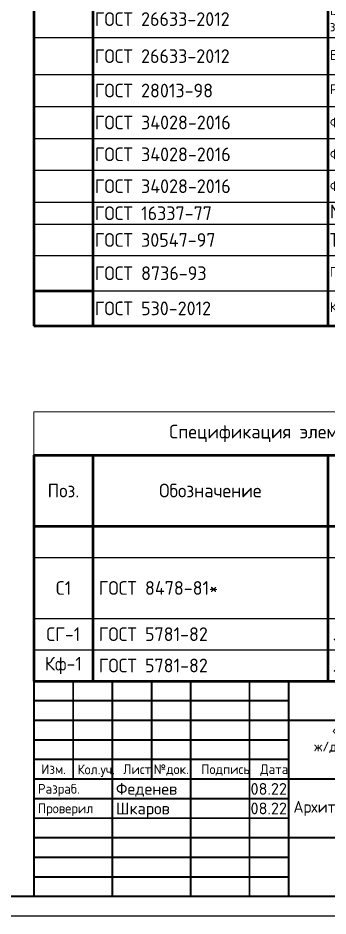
# Model space of a CAD drawing. Header units: millimetres. Extents: x 1601 to 15402, y -324 to 12625.
# Drawn here: x 8270.4 to 8349.5, y 318.2 to 547.6 of the extents above; entities that cross this region are included whole.
import ezdxf
from ezdxf.enums import TextEntityAlignment as Align

# ---------------------------------------------------------------- set-up
doc = ezdxf.new("R2010")
doc.units = ezdxf.units.MM
doc.layers.add('Размерный', color=4, linetype='Continuous', lineweight=30)
doc.layers.add('таблица', color=250, linetype='Continuous', lineweight=35)
doc.styles.add('-ISOCPEUR-', font='isocpeur.TTF')
doc.styles.add('GOST', font='GOST Common.ttf')
doc.styles.get("Standard").update_dxf_attribs({"font": 'GOST Common.ttf'})

# ---------------------------------------------------------------- blocks, each defined once
blk = doc.blocks.new('*T639')
at = {"layer": 'Defpoints', "color": 8, "linetype": 'ByBlock', "lineweight": 0, "transparency": 16777216}
for p, q in [((0, 0), (185, 0)), ((0, 0), (0, -11)), ((185, 0), (185, -11))]:
    blk.add_line(p, q, dxfattribs=at)
at = {"layer": 'таблица', "color": 0, "lineweight": 50, "transparency": 16777216}
for p, q in [((0, -11), (185, -11)), ((0, -11), (0, -264.26)), ((15, -11), (15, -264.26)), ((75, -11), (75, -264.26)), ((140, -11), (140, -264.26)), ((150, -11), (150, -264.26)), ((165, -11), (165, -232.64)), ((185, -11), (185, -264.26)), ((0, -29.17), (185, -29.17)), ((165, -246.31), (165, -264.26)), ((0, -255.29), (15, -255.29)), ((165, -255.29), (185, -255.29)), ((0, -264.26), (185, -264.26))]:
    blk.add_line(p, q, dxfattribs=at)
at = {"layer": 'таблица', "color": 0, "lineweight": 25, "transparency": 16777216}
for p, q in [((0, -40.67), (185, -40.67)), ((0, -51), (185, -51)), ((0, -61.33), (185, -61.33)), ((0, -71.67), (185, -71.67)), ((0, -77.33), (185, -77.33)), ((0, -83), (185, -83)), ((140, -88.67), (150, -88.67)), ((140, -94.33), (150, -94.33)), ((0, -100), (15, -100)), ((140, -100), (150, -100)), ((0, -108.37), (185, -108.37)), ((0, -116.74), (185, -116.74)), ((0, -124.78), (185, -124.78)), ((0, -132.82), (185, -132.82)), ((0, -140.86), (185, -140.86)), ((0, -148.91), (185, -148.91)), ((0, -156.95), (185, -156.95)), ((0, -164.17), (165, -164.17)), ((0, -173.17), (165, -173.17)), ((0, -181.17), (185, -181.17)), ((0, -190.62), (185, -190.62)), ((0, -200.07), (185, -200.07)), ((0, -208.22), (165, -208.22)), ((0, -216.36), (185, -216.36)), ((0, -224.5), (185, -224.5)), ((0, -232.64), (185, -232.64)), ((0, -238.31), (185, -238.31)), ((0, -246.31), (185, -246.31)), ((15, -255.29), (165, -255.29))]:
    blk.add_line(p, q, dxfattribs=at)
at = {"layer": 'таблица', "lineweight": 30, "transparency": 16777216}
for p, q in [((0, -88.67), (140, -88.67)), ((150, -88.67), (185, -88.67)), ((0, -94.33), (140, -94.33)), ((150, -94.33), (185, -94.33)), ((15, -100), (140, -100)), ((150, -100), (185, -100)), ((165, -164.17), (185, -164.17)), ((165, -173.17), (185, -173.17)), ((165, -208.22), (185, -208.22)), ((165, -232.64), (165, -246.31))]:
    blk.add_line(p, q, dxfattribs=at)
at = {"layer": 'таблица', "color": 0, "transparency": 16777216}
for s, insert, char_height, width, attachment_point, style in [('Спецификация материалов и изделий ', (92.5, -5.5), 5, 182, 5, 'GOST'), ('СМ1', (7.5, -85.83), 3.5, 14, 5, 'GOST'), (' СМ1', (15.5, -85.83), 3.5, 59, 4, '-ISOCPEUR-'), ('Стремянка СМ1', (75.5, -85.83), 3.5, 64, 4, '-ISOCPEUR-'), ('31.1', (157.5, -85.83), 3.5, 14, 5, '-ISOCPEUR-'), ('шт', (175, -85.83), 3.5, 19, 5, '-ISOCPEUR-'), ('Стремянка СМ2', (75.5, -91.5), 3.5, 64, 4, '-ISOCPEUR-'), ('СМ2', (7.5, -91.5), 3.5, 14, 5, 'GOST'), (' СМ2', (15.5, -91.5), 3.5, 59, 4, '-ISOCPEUR-'), ('19.5', (157.5, -91.5), 3.5, 14, 5, '-ISOCPEUR-'), ('шт', (175, -91.5), 3.5, 19, 5, '-ISOCPEUR-'), ('СМ3', (7.5, -97.17), 3.5, 14, 5, 'GOST'), (' СМ3', (15.5, -97.17), 3.5, 59, 4, '-ISOCPEUR-'), ('Стремянка СМ3', (75.5, -97.17), 3.5, 64, 4, '-ISOCPEUR-'), ('8.3', (157.5, -97.17), 3.5, 14, 5, '-ISOCPEUR-'), ('шт', (175, -97.17), 3.5, 19, 5, '-ISOCPEUR-'), ('3', (157.5, -144.88), 3.5, 14, 5, 'GOST')]:
    blk.add_mtext(s, dxfattribs=dict(at, insert=insert, char_height=char_height, width=width, attachment_point=attachment_point, style=style))
at = {"layer": 'таблица', "color": 7, "transparency": 16777216}
for s, insert, char_height, width, attachment_point, style in [('Масса ед. кг.', (157.5, -20.08), 3.5, 13, 5, 'GOST'), ('Поз.', (7.5, -20.08), 3.5, 12, 5, 'GOST'), ('Обозначение', (45, -20.08), 3.5, 57, 5, 'GOST'), ('Наименование', (107.5, -20.08), 3.5, 62, 5, 'GOST'), ('Кол', (145, -20.08), 3.5, 8, 5, 'GOST'), ('Приме-чание', (175, -20.08), 3.5, 17, 5, 'GOST'), ('{\\LСтандартные изделия}', (107.5, -34.92), 3.5, 61, 5, 'GOST'), ('ФБС 1', (7.5, -45.83), 3.5, 14, 5, 'GOST'), ('ГОСТ 13579- 2018', (17, -45.83), 3.5, 56, 4, 'GOST'), ('ФБС 24.4.6 - Т', (77, -45.83), 3.5, 61, 4, 'GOST'), ('9', (145, -45.83), 3.5, 9, 5, 'GOST'), ('1300', (157.5, -45.83), 3.5, 14, 5, 'GOST'), ('шт', (175, -45.83), 3.5, 19, 5, 'GOST'), ('ФБС 2', (7.5, -56.17), 3.5, 14, 5, 'GOST'), ('ГОСТ 13579- 2018', (17, -56.17), 3.5, 56, 4, 'GOST'), ('ФБС 9.4.6 - Т', (77, -56.17), 3.5, 61, 4, 'GOST'), ('15', (145, -56.17), 3.5, 9, 5, 'GOST'), ('500', (157.5, -56.17), 3.5, 14, 5, 'GOST'), ('шт', (175, -56.17), 3.5, 19, 5, 'GOST'), ('ФБС 3', (7.5, -66.5), 3.5, 14, 5, 'GOST'), ('ГОСТ 13579- 2018', (17, -66.5), 3.5, 56, 4, 'GOST'), ('ФБС 12.4.6 - Т', (77, -66.5), 3.5, 61, 4, 'GOST'), ('9', (145, -66.5), 3.5, 9, 5, 'GOST'), ('500', (157.5, -66.5), 3.5, 14, 5, 'GOST'), ('шт', (175, -66.5), 3.5, 19, 5, 'GOST'), ('Б 1', (7.5, -74.5), 3.5, 14, 5, 'GOST'), ('Серия 3.006.1-8', (17, -74.5), 3.5, 56, 4, 'GOST'), ('Балка перекрытия Б 1', (77, -74.5), 3.5, 61, 4, 'GOST'), ('1', (145, -74.5), 3.5, 9, 5, 'GOST'), ('170', (157.5, -74.5), 3.5, 14, 5, 'GOST'), ('шт', (175, -74.5), 3.5, 19, 5, 'GOST'), ('3.006.1-8, вып.1-2', (17, -80.17), 3.5, 56, 4, 'GOST'), ('Балка перекрытия Б 2 И', (77, -80.17), 3.5, 61, 4, 'GOST'), ('Б 2 И', (7.5, -80.17), 3.5, 14, 5, 'GOST'), ('1', (145, -80.17), 3.5, 9, 5, 'GOST'), ('430', (157.5, -80.17), 3.5, 14, 5, 'GOST'), ('шт', (175, -80.17), 3.5, 19, 5, 'GOST'), ('2', (145, -85.83), 3.5, 10, 5, '-ISOCPEUR-'), ('1', (145, -91.5), 3.5, 10, 5, '-ISOCPEUR-'), ('1', (145, -97.17), 3.5, 10, 5, '-ISOCPEUR-'), ('1', (7.5, -104.18), 3.5, 14, 5, 'GOST'), ('РК 2303-86', (17, -104.18), 3.5, 56, 4, 'GOST'), ('ВП 40-12 (2отв)', (77, -104.18), 3.5, 61, 4, 'GOST'), ('2', (145, -104.18), 3.5, 9, 5, 'GOST'), ('3780', (157.5, -104.18), 3.5, 14, 5, 'GOST'), ('шт', (175, -104.18), 3.5, 19, 5, 'GOST'), ('2', (7.5, -112.55), 3.5, 14, 5, 'GOST'), ('РК 2303-86', (17, -112.55), 3.5, 56, 4, 'GOST'), ('ВП 40-12', (77, -112.55), 3.5, 61, 4, 'GOST'), ('1', (145, -112.55), 3.5, 9, 5, 'GOST'), ('3780', (157.5, -112.55), 3.5, 14, 5, 'GOST'), ('шт', (175, -112.55), 3.5, 19, 5, 'GOST'), ('3', (7.5, -120.76), 3.5, 14, 5, 'GOST'), ('ГОСТ 3634-2019', (17, -120.76), 3.5, 56, 4, 'GOST'), ('Люк С (В125) К.1-60', (77, -120.76), 3.5, 61, 4, 'GOST'), ('4', (145, -120.76), 3.5, 9, 5, 'GOST'), ('70', (157.5, -120.76), 3.5, 14, 5, 'GOST'), ('шт', (175, -120.76), 3.5, 19, 5, 'GOST'), ('4', (7.5, -128.8), 3.5, 14, 5, 'GOST'), ('ГОСТ 8509-93', (15.5, -128.8), 3.5, 59, 4, 'GOST'), ('      50*5, L=530', (75.5, -128.8), 3.5, 64, 4, 'GOST'), ('4', (145, -128.8), 3.5, 9, 5, 'GOST'), ('1,8', (157.5, -128.8), 3.5, 14, 5, 'GOST'), ('шт', (175, -128.8), 3.5, 19, 5, 'GOST'), ('5', (7.5, -136.84), 3.5, 14, 5, 'GOST'), ('{\\C0;ГОСТ 34028-2016}', (15.5, -136.84), 3.5, 59, 4, 'GOST'), ('%%C12А400, L=550', (75.5, -136.84), 3.5, 64, 4, 'GOST'), ('8', (145, -136.84), 3.5, 9, 5, 'GOST'), ('0,5', (157.5, -136.84), 3.5, 14, 5, 'GOST'), ('шт', (175, -136.84), 3.5, 19, 5, 'GOST'), ('\\A1;4С {\\H0.7x;\\S12А400/12А400;\\H1.42857x; 380х420}', (75.5, -144.88), 3.5, 64, 4, 'GOST'), ('6', (7.5, -144.88), 3.5, 14, 5, 'GOST'), ('ГОСТ 23279-2012', (15.5, -144.88), 3.5, 59, 4, 'GOST'), ('2', (145, -144.88), 3.5, 9, 5, 'GOST'), ('шт', (175, -144.88), 3.5, 19, 5, 'GOST'), ('7', (7.5, -152.93), 3.5, 14, 5, 'GOST'), ('{\\C0;ГОСТ 34028-2016}', (15.5, -152.93), 3.5, 59, 4, 'GOST'), ('%%C10А400, L=680', (75.5, -152.93), 3.5, 64, 4, 'GOST'), ('44', (145, -152.93), 3.5, 9, 5, 'GOST'), ('0,4', (157.5, -152.93), 3.5, 14, 5, 'GOST'), ('шт', (175, -152.93), 3.5, 19, 5, 'GOST'), ('\\A1;Футляр труба  {\\H0.7x;\\S159*7,0 ГОСТ 10704-91/В Ст 20 ГОСТ 10705-80 ;}', (75.5, -160.56), 3, 64, 4, 'GOST'), ('8', (7.5, -160.56), 3.5, 14, 5, '-ISOCPEUR-'), ('{\\W0.9;\\T0.95;ГОСТ \\fISOCPEUR|b0|i0|c204|p34;10704-91\\fGOST Common|b0|i0|c204|p34;/ГОСТ 10705-80}', (15.5, -160.56), 3.5, 59, 4, 'GOST'), ('0.60', (145, -160.56), 3.5, 9, 5, 'GOST'), ('36,60', (157.5, -160.56), 3.5, 14, 5, 'GOST'), ('м', (175, -160.56), 3.5, 19, 5, '-ISOCPEUR-'), ('Труба ПВХ DN 160 мм с кольцевой жесткость SN8', (75.5, -168.67), 3, 64, 4, 'GOST'), ('9', (7.5, -168.67), 3.5, 14, 5, '-ISOCPEUR-'), ('ГОСТ Р 54475-2011', (15.5, -168.67), 3.5, 59, 4, 'GOST'), ('4,00', (145, -168.67), 3.5, 9, 5, 'GOST'), ('3,69', (157.5, -168.67), 3.5, 14, 5, 'GOST'), ('м', (175, -168.67), 3.5, 19, 5, '-ISOCPEUR-'), ('{\\LМатериалы}', (107.5, -177.17), 3.5, 64, 5, 'GOST'), ('\\A1;Бетон В15, F150, W4 (днище, местные заделки) ', (75.5, -185.89), 2.5, 64, 4, 'GOST'), ('ГОСТ 26633-2012', (15.5, -185.89), 3.5, 59, 4, 'GOST'), ('4,3', (145, -185.89), 3.5, 9, 5, 'GOST'), ('\\A1;м{\\H0.7x;\\S3^ ;}', (175, -185.89), 3.5, 19, 5, 'GOST'), ('ГОСТ 26633-2012', (15.5, -195.35), 3.5, 59, 4, 'GOST'), ('\\A1;Бетон В15, F150, W4 (стена монолитная) ', (75.5, -195.35), 2.5, 64, 4, 'GOST'), ('4,5', (145, -195.35), 3.5, 9, 5, 'GOST'), ('\\A1;м{\\H0.7x;\\S3^ ;}', (175, -195.35), 3.5, 19, 5, 'GOST'), ('\\A1;м{\\H0.7x;\\S3^ ;}', (175, -204.14), 3.5, 19, 5, 'GOST'), ('ГОСТ 28013-98', (15.5, -204.14), 3.5, 59, 4, 'GOST'), ('Раствор кладочный цеметный М100, Пк2', (75.5, -204.14), 2.5, 64, 4, 'GOST'), ('3,0', (145, -204.14), 3.5, 9, 5, 'GOST'), ('{\\C256;\\c0;ГОСТ 34028-2016\\P}', (15.5, -212.29), 3.5, 59, 4, 'GOST'), ('Ф12АIII       L=3200', (75.5, -212.29), 2.5, 64, 4, 'GOST'), ('35,0', (145, -212.29), 3.5, 9, 5, 'GOST'), ('шт', (175, -212.29), 3.5, 19, 5, 'GOST'), ('{\\C256;\\c0;ГОСТ 34028-2016\\P}', (15.5, -220.43), 3.5, 59, 4, 'GOST'), ('Ф12АIII       L=4200', (75.5, -220.43), 2.5, 64, 4, 'GOST'), ('16,0', (145, -220.43), 3.5, 9, 5, 'GOST'), ('шт', (175, -220.43), 3.5, 19, 5, 'GOST'), ('{\\C256;\\c0;ГОСТ 34028-2016\\P}', (15.5, -228.57), 3.5, 59, 4, 'GOST'), ('14,0', (145, -228.57), 3.5, 9, 5, 'GOST'), ('Ф12АIII       L=2790', (75.5, -228.57), 2.5, 64, 4, 'GOST'), ('шт', (175, -228.57), 3.5, 19, 5, 'GOST'), ('ГОСТ 16337-77', (15.5, -235.48), 3.5, 59, 4, 'GOST'), ('Мембрана "Planter"', (75.5, -235.48), 3.5, 64, 4, 'GOST'), ('75', (145, -235.48), 3.5, 9, 5, 'GOST'), ('\\A1;м{\\H0.7x;\\S2^ ;}', (175, -235.48), 3.5, 19, 5, 'GOST'), ('ГОСТ 30547-97', (15.5, -242.31), 3.5, 59, 4, 'GOST'), ('Техноэласт ЭПП', (75.5, -242.31), 3.5, 64, 4, 'GOST'), ('###', (145, -242.31), 3.5, 9, 5, 'GOST'), ('\\A1;м{\\H0.7x;\\S2^ ;}', (175, -242.31), 3.5, 19, 5, 'GOST'), ('ГОСТ 8736-93', (15.5, -250.8), 3.5, 59, 4, 'GOST'), ('{\\W0.9;\\T0.9;Песок строительный с коэффициентом 20 м/сут. }', (75.5, -250.8), 2.5, 64, 4, 'GOST'), ('3,8', (145, -250.8), 3.5, 9, 5, 'GOST'), ('\\A1;м{\\H0.7x;\\S3^ ;}', (175, -250.8), 3.5, 19, 5, 'GOST'), ('ГОСТ 530-2012', (15.5, -259.78), 3.5, 59, 4, 'GOST'), ('Кирпич красный ', (75.5, -259.78), 2.5, 64, 4, 'GOST'), ('2,0', (145, -259.78), 3.5, 9, 5, 'GOST'), ('\\A1;м{\\H0.7x;\\S3^ ;}', (175, -259.78), 3.5, 19, 5, 'GOST')]:
    blk.add_mtext(s, dxfattribs=dict(at, insert=insert, char_height=char_height, width=width, attachment_point=attachment_point, style=style))
blk = doc.blocks.new('*T664')
at = {"layer": 'Defpoints', "color": 8, "linetype": 'ByBlock', "lineweight": 0, "transparency": 16777216}
for p, q in [((0, 0), (185, 0)), ((0, 0), (0, -11)), ((185, 0), (185, -11))]:
    blk.add_line(p, q, dxfattribs=at)
at = {"layer": 'таблица', "color": 0, "lineweight": 50, "transparency": 16777216}
for p, q in [((0, -11), (185, -11)), ((0, -11), (0, -68.77)), ((15, -11), (15, -37.17)), ((75, -11), (75, -37.17)), ((140, -11), (140, -37.17)), ((150, -11), (150, -60.77)), ((165, -11), (165, -37.17)), ((185, -11), (185, -37.17)), ((0, -29.17), (185, -29.17)), ((0, -68.77), (15, -68.77)), ((140, -68.77), (150, -68.77))]:
    blk.add_line(p, q, dxfattribs=at)
at = {"layer": 'таблица', "color": 0, "lineweight": 25, "transparency": 16777216}
for p, q in [((0, -37.17), (15, -37.17)), ((140, -37.17), (150, -37.17)), ((0, -52.77), (15, -52.77)), ((140, -52.77), (150, -52.77)), ((0, -60.77), (15, -60.77)), ((140, -60.77), (150, -60.77))]:
    blk.add_line(p, q, dxfattribs=at)
at = {"layer": 'таблица', "color": 0, "linetype": 'ByBlock', "lineweight": 25, "transparency": 16777216}
for p, q in [((15, -37.17), (140, -37.17)), ((150, -37.17), (185, -37.17)), ((15, -52.77), (140, -52.77)), ((150, -52.77), (185, -52.77)), ((15, -60.77), (140, -60.77)), ((150, -60.77), (185, -60.77))]:
    blk.add_line(p, q, dxfattribs=at)
at = {"layer": 'таблица', "color": 0, "linetype": 'ByBlock', "lineweight": 50, "transparency": 16777216}
for p, q in [((15, -37.17), (15, -68.77)), ((75, -37.17), (75, -68.77)), ((165, -37.17), (165, -68.77)), ((185, -37.17), (185, -68.77)), ((150, -60.77), (150, -68.77)), ((15, -68.77), (140, -68.77)), ((150, -68.77), (185, -68.77))]:
    blk.add_line(p, q, dxfattribs=at)
at = {"layer": 'таблица', "color": 0, "linetype": 'ByBlock', "lineweight": -2, "transparency": 16777216}
blk.add_line((140, -37.17), (140, -68.77), dxfattribs=at)
at = {"layer": 'таблица', "color": 0, "transparency": 16777216, "char_height": 3.5}
for s, insert, width, attachment_point in [('Cпецификация элементов на днище тепловой камеры', (92.5, -5.5), 182, 5), ('C1', (7.5, -44.97), 13, 5), ('ГОСТ 8478-81*', (16.5, -44.97), 57, 4), ('\\A1;C {\\H0.7x;\\S%%C12 А400 - 200/%%C12 А400 - 200;} 4200x4230 {\\H0.7x;\\S25/25;}', (76.5, -44.97), 62, 4), ('266,9', (157.5, -44.97), 12, 5), ('шт', (175, -44.97), 17, 5), ('СГ-1', (7.5, -56.77), 13, 5), ('ГОСТ 5781-82', (16.5, -56.77), 57, 4), ('%%C12А400 L=3000', (76.5, -56.77), 62, 4), ('2.66', (157.5, -56.77), 12, 5), ('шт', (175, -56.77), 17, 5), ('Кф-1', (7.5, -64.77), 13, 5), ('ГОСТ 5781-82', (16.5, -64.77), 57, 4), ('%%C10А400 L=760', (76.5, -64.77), 62, 4), ('0,47', (157.5, -64.77), 12, 5), ('шт', (175, -64.77), 17, 5)]:
    blk.add_mtext(s, dxfattribs=dict(at, insert=insert, width=width, attachment_point=attachment_point))
at = {"layer": 'таблица', "color": 7, "transparency": 16777216, "char_height": 3.5, "attachment_point": 5}
for s, insert, width in [('{\\W0.9;Масса ед. кг.}', (157.5, -20.08), 13), ('Поз.', (7.5, -20.08), 12), ('Обозначение', (45, -20.08), 57), ('Наименование', (107.5, -20.08), 62), ('Кол', (145, -20.08), 8), ('Примеча-ние', (175, -20.08), 17), ('Сборочные еденицы', (107.5, -33.17), 65), ('2', (145, -44.97), 9.2), ('35', (145, -56.77), 9.2), ('50', (145, -64.77), 9.2)]:
    blk.add_mtext(s, dxfattribs=dict(at, insert=insert, width=width))

msp = doc.modelspace()

# ---------------------------------------------------------------- linework, layer by layer
msp.add_line((15402.2532, 318.2356), (5591.2496, 318.2356))
msp.add_lwpolyline([(7870.4325, 738.2356), (8464.4325, 738.2356), (8464.4325, 318.2356), (7870.4325, 318.2356)], close=True)
at = {"const_width": 0.5}
msp.add_lwpolyline([(7890.4325, 733.2356), (8459.4325, 733.2356), (8459.4325, 323.2356), (7890.4325, 323.2356)], close=True, dxfattribs=at)
for points in [[(8274.4325, 323.2356), (8274.4325, 378.2356), (8459.4325, 378.2356)], [(8284.4325, 378.2356), (8284.4325, 353.2356)], [(8294.4325, 378.2356), (8294.4325, 323.2356)], [(8304.4325, 378.2356), (8304.4325, 353.2356)], [(8314.4325, 378.2356), (8314.4325, 323.2356)], [(8329.4325, 378.2356), (8329.4325, 323.2356)], [(8339.4325, 378.2356), (8339.4325, 323.2356)], [(8274.4325, 373.2356), (8339.4325, 373.2356)], [(8274.4325, 368.2356), (8339.4325, 368.2356)], [(8339.4325, 368.2356), (8459.4325, 368.2356)], [(8274.4325, 363.2356), (8339.4325, 363.2356)], [(8274.4325, 358.2356), (8339.4325, 358.2356)], [(8274.4325, 353.2356), (8459.4325, 353.2356)], [(8274.4325, 348.2356), (8339.4325, 348.2356)], [(8274.4325, 343.2356), (8339.4325, 343.2356)], [(8274.4325, 338.2356), (8339.4325, 338.2356)], [(8339.4325, 338.2356), (8459.4325, 338.2356)], [(8274.4325, 333.2356), (8339.4325, 333.2356)], [(8274.4325, 328.2356), (8339.4325, 328.2356)]]:
    msp.add_lwpolyline(points, dxfattribs=at)

# ---------------------------------------------------------------- block references
for name, p in [('*T639', (8274.4325, 733.2356)), ('*T664', (8274.4325, 447.0023))]:
    msp.add_blockref(name, p)

# ---------------------------------------------------------------- texts
at = {"style": 'GOST'}
for s, p in [('Изм.', (8279.4325, 355.7356)), ('Кол.уч.', (8290.3222, 355.6863)), ('Лист', (8300.7368, 355.7356)), ('№док.', (8309.4325, 355.7356)), ('Подпись', (8323.3138, 355.7356)), ('Дата', (8335.7407, 355.7356))]:
    msp.add_text(s, height=2.5, dxfattribs=at).set_placement(p, align=Align.MIDDLE_CENTER)
for s, p in [('Разраб.', (8275.4325, 350.7356)), ('Проверил', (8275.4325, 345.7356))]:
    msp.add_text(s, height=2.5, dxfattribs=at).set_placement(p, align=Align.MIDDLE_LEFT)
for s, insert, char_height, width, attachment_point, style in [('\\pi5.49715;{\\C7;«Капитальный ремонт (реконструкция) тепловых сетей от УП у \\P\\pi0.95192;ж/д №26 по ул. Б. Новикова до ТК-8018 ул. Расплетина, д 7 в ГО г. \\P\\pi30.38942;Рыбинск Ярославской области».}', (8344.9822, 366.9324), 2.5, 110.528844, 1, '-ISOCPEUR-'), ('Архитектурно-строительные решения', (8374.4325, 345.7356), 3, 70, 5, 'GOST')]:
    msp.add_mtext(s, dxfattribs=dict(insert=insert, char_height=char_height, width=width, attachment_point=attachment_point, style=style))
at = {"layer": 'Размерный', "color": 0, "style": '-ISOCPEUR-'}
for s, p in [('Феденев', (8295.3376, 349.2129)), ('08.22', (8329.6872, 349.2129)), ('Шкаров', (8295.3376, 344.2129)), ('08.22', (8329.6872, 344.2129))]:
    msp.add_text(s, height=3, dxfattribs=at).set_placement(p)

doc.saveas('drawing.dxf')
